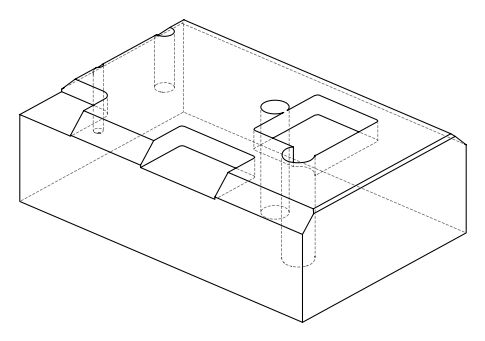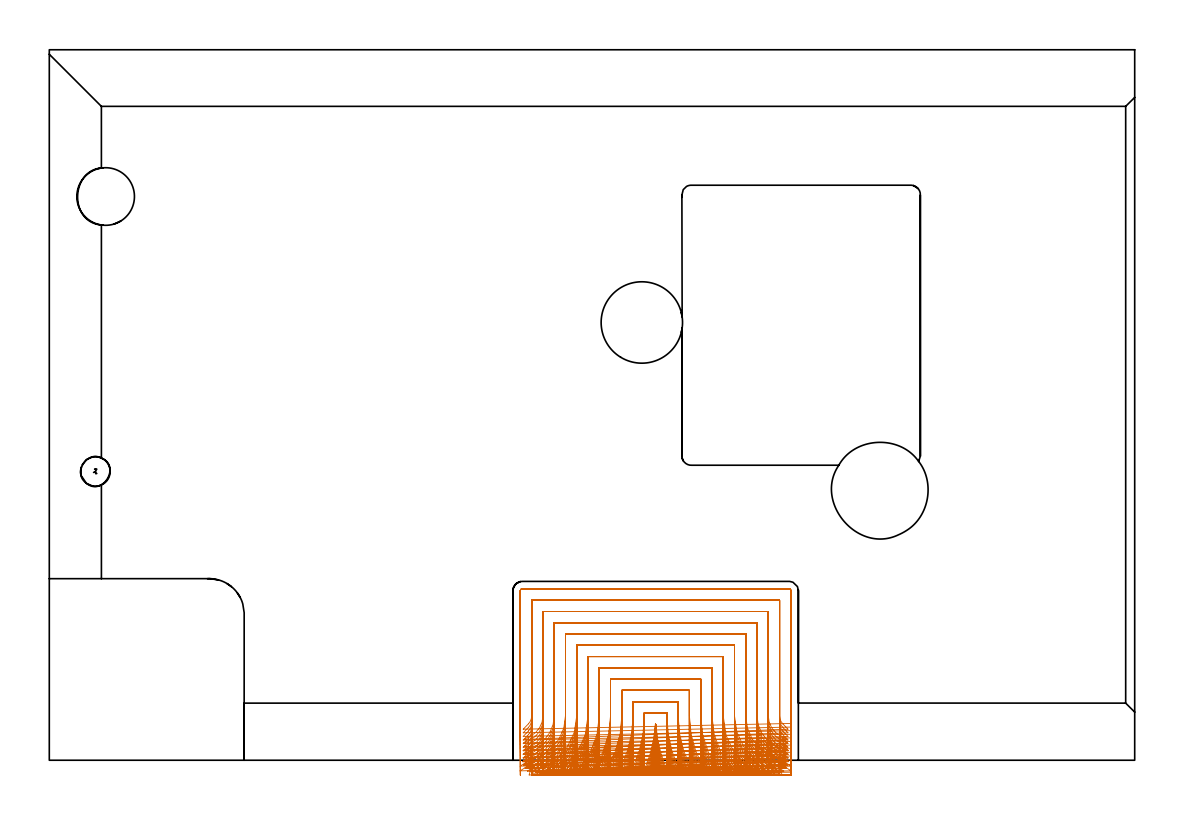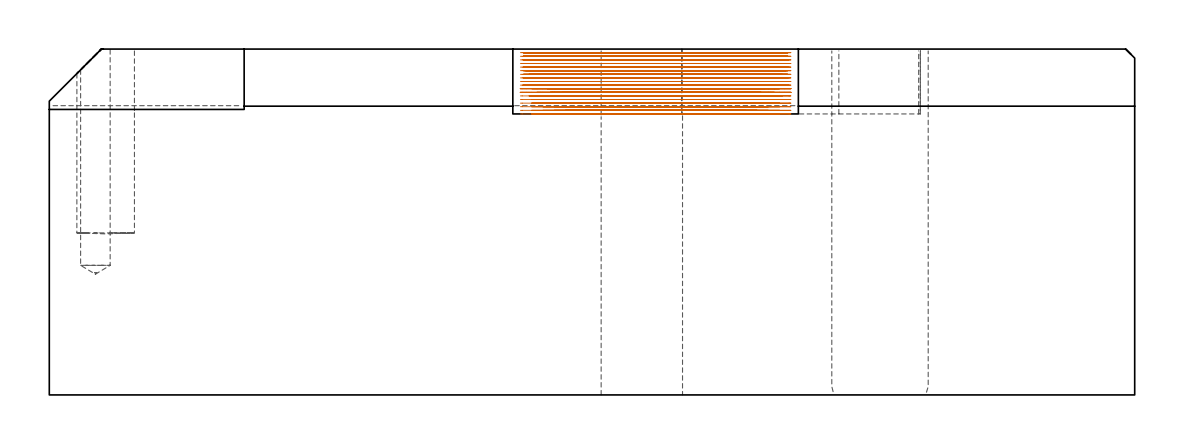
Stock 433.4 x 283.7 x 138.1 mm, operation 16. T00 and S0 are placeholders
(PLAN: 17 operations, 10 tool changes, 284.3 min)
(1 SPOT_DRILL | STEP1HOLE_1 | NXT0321_9005460120000 | 0.05 min | 179 mm3)
(2 SPOT_DRILL_1 | STEP1POCKET | NXT0321_9005460120000 | 0.03 min | 1 mm3)
(3 DRILL_BLIND_HOLE_INTO_CENTER | STEP1HOLE_1 | NXT0301_056 | 0.06 min | 547 mm3)
(4 GUN_DRILL_THROUGH_HOLE | STEP1HOLE_1 | UGT0307_005 | 0.64 min | 6782 mm3)
(5 SPADE_DRILL_TO_ENLARGE_THROUGH_HOLE | STEP1HOLE_1 | UGT0306_010 | 0.59 min | 33665 mm3)
(6 DRILL_TO_ENLARGE_THROUGH_HOLE | STEP1HOLE_1 | UGT0301_001 | 0.61 min | 73306 mm3)
(7 DRILL_BLIND_HOLE_INTO_CENTER_1 | STEP1POCKET | UGT0301_228 | 0.37 min | 9528 mm3)
(8 INDEXABLE_INSERT_DRILL_BLIND_HOLE_FROM_SOLID | STEP1POCKET_1 | NXT0302_017 | 0.3 min | 30509 mm3)
(9 AREA_MILL | FG_CHAMFER_SURFACE | UGT0205_001 | 7.93 min | 32125 mm3)
(10 AREA_MILL_1 | FG_CHAMFER_SURFACE_1 | UGT0205_001 | 12.66 min | 46243 mm3)
(11 AREA_MILL_2 | FG_CHAMFER_SURFACE_2 | UGT0205_001 | 27.56 min | 107477 mm3)
(12 AREA_MILL_3 | FG_CHAMFER_SURFACE_3 | UGT0205_001 | 9.85 min | 37021 mm3)
(13 AREA_MILL_4 | FG_CHAMFER_SURFACE_4 | UGT0205_001 | 4.03 min | 1564 mm3)
(14 MILL_CORNER_NOTCH_RECTANGULAR | CORNER_NOTCH_RECTANGULAR | UGT0201_109 | Follow Part, ap 6.35, ae 75% | 3.54 min | 131106 mm3)
(15 MILL_OPEN_POCKET | POCKET_OPEN | NXT0201_008 | Follow Part, ap 1.5, ae 75% | 86.68 min | 275355 mm3)
(16 MILL_SLOT | SLOT_PARTIAL_RECTANGULAR | NXT0201_008 | Follow Part, ap 1.5, ae 75% | 115.79 min | 206467 mm3)
(17 MILL_THROUGH_HOLE_FROM_SOLID_MATERIAL | STEP1HOLE | NXT0201_007 | Circular | 13.65 min | 154702 mm3)
(TOOL NXT0321_9005460120000 | NC Spot Drill, 142deg, 12mm, Carbide, Uncoated | D12 PA142 FL30 Z2)
(TOOL NXT0301_056 | Carbide Drill 8.5mm [860.1-0850-026A1-MM 2214] | D8.5 PA140 FL47 Z2)
(TOOL UGT0307_005 | Gun Drill 8.3 mm | D8.3 PA130 FL24 Z1)
(TOOL UGT0306_010 | Spade Drill 19.5mm | D19.5 PA132 FL10 Z2)
(TOOL UGT0301_001 | Twist Drill 32.5 mm | D32.5 PA118 FL185 Z2)
(TOOL UGT0301_228 | Twist Drill 11.8 mm | D11.8 PA118 FL93 Z2)
(TOOL NXT0302_017 | Index. Insert Drill 23mm [880-D2300L25-05] | D23 PA176 FL115 Z2)
(TOOL UGT0205_001 | Chamfer Mill 20 x 3 x 45 deg. | D20 FL50 Z2)
(TOOL UGT0201_109 | End Mill 25.4 mm | D25.4 FL25 Z2)
(TOOL NXT0201_008 | ENDMILL 6mm [2P460-0600-NA 1630] | D6 FL26 Z6)
(TOOL NXT0201_007 | ENDMILL 25mm [R216.25-25050GCK54P 1620] | D25 R3 FL54 Z5)
(OP 16 MILL_SLOT)
G17 G21 G94 G90
T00 M6
G54
G17 G0 G90 X247.369 Y-5.771 S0 M3
G43 Z148.101 H1
Z136.662
G94 G1 X246.22 Y-3. F250.
G2 X242.2 Y14.4 R54. F500.
G1 X242.
G2 X237.98 Y-3. R54.
G1 X236.831 Y-5.771 F250.
X252.384 Y-5.725
X251.13 Y-3.
G2 X246.6 Y17.688 R49.5 F500.
G1 Y18.9
X237.6
Y17.687
G2 X233.07 Y-3. R49.5
G1 X231.816 Y-5.725 F250.
X257.516 Y-5.664
X256.137 Y-3.
G2 X251.1 Y17.688 R45. F500.
G1 Y23.4
X233.1
Y17.687
G2 X228.063 Y-3. R45.
G1 X226.684 Y-5.664 F250.
X262.815 Y-5.579
X261.282 Y-3.
G2 X255.6 Y17.688 R40.5 F500.
G1 Y27.9
X228.6
Y17.687
G2 X222.918 Y-3. R40.5
G1 X221.386 Y-5.579 F250.
X268.362 Y-5.455
X266.638 Y-3.
G2 X260.1 Y17.688 R36. F500.
G1 Y32.4
X224.1
Y17.687
G2 X217.563 Y-3. R36.
G1 X215.839 Y-5.455 F250.
X274.316 Y-5.262
X272.345 Y-3.
G2 X264.6 Y17.688 R31.5 F500.
G1 Y36.9
X219.6
Y17.687
G2 X211.855 Y-3. R31.5
G1 X209.885 Y-5.262 F250.
X281.048 Y-4.928
X278.75 Y-3.
G2 X269.1 Y17.688 R27. F500.
G1 Y41.4
X215.1
Y17.687
G2 X205.451 Y-3. R27.
G1 X203.152 Y-4.928 F250.
X290.011 Y-4.18
X287.253 Y-3.
G2 X273.6 Y17.688 R22.5 F500.
G1 Y45.9
X210.6
Y17.687
G2 X196.948 Y-3. R22.5
G1 X194.19 Y-4.18 F250.
X295.025 Y-0.529 F500.
X292.1 Y0.138 F250.
G2 X278.1 Y17.688 R18. F500.
G1 Y50.4
X206.1
Y17.687
G2 X192.1 Y0.137 R18.
G1 X189.175 Y-0.529 F250.
X294.965 Y3.905 F500.
X292.1 Y4.794 F250.
G2 X282.6 Y17.688 R13.5 F500.
G1 Y54.9
X201.6
Y17.687
G2 X192.1 Y4.793 R13.5
G1 X189.235 Y3.904 F250.
X294.787 Y8.292 F500.
X292.1 Y9.625 F250.
G2 X287.1 Y17.688 R9. F500.
G1 Y59.4
X197.1
Y17.687
G2 X192.1 Y9.625 R9.
G1 X189.413 Y8.292 F250.
X294.96 Y12.401 F500.
X292.871 Y14.553 F250.
G2 X291.6 Y17.688 R4.5 F500.
G1 Y63.9
X192.6
Y17.687
G2 X191.329 Y14.553 R4.5
G1 X189.239 Y12.4 F250.
X296.1 Y14.688 F500.
Y17.688 F250.
Y67.7 F500.
G3 X295.4 Y68.4 R0.7
G1 X188.8
G3 X188.1 Y67.7 R0.7
G1 Y17.687
Y14.687 F250.
G0 Z148.101
X246.716 Y-5.803
Z135.223
G1 X245.647 Y-3.
G2 X242.132 Y14.4 R54. F500.
G1 X242.068
G2 X238.553 Y-3. R54.
G1 X237.484 Y-5.803 F250.
X251.662 Y-5.764
X250.496 Y-3.
G2 X246.6 Y16.248 R49.5 F500.
G1 Y18.9
X237.6
Y16.247
G2 X233.705 Y-3. R49.5
G1 X232.538 Y-5.764 F250.
X256.708 Y-5.712
X255.424 Y-3.
G2 X251.1 Y16.248 R45. F500.
G1 Y23.4
X233.1
Y16.247
G2 X228.776 Y-3. R45.
G1 X227.493 Y-5.712 F250.
X261.892 Y-5.64
X260.466 Y-3.
G2 X255.6 Y16.248 R40.5 F500.
G1 Y27.9
X228.6
Y16.247
G2 X223.734 Y-3. R40.5
G1 X222.309 Y-5.64 F250.
X267.282 Y-5.535
X265.678 Y-3.
G2 X260.1 Y16.248 R36. F500.
G1 Y32.4
X224.1
Y16.247
G2 X218.523 Y-3. R36.
G1 X216.919 Y-5.535 F250.
X272.998 Y-5.375
X271.165 Y-3.
G2 X264.6 Y16.248 R31.5 F500.
G1 Y36.9
X219.6
Y16.247
G2 X213.036 Y-3. R31.5
G1 X211.203 Y-5.375 F250.
X279.305 Y-5.104
X277.166 Y-3.
G2 X269.1 Y16.248 R27. F500.
G1 Y41.4
X215.1
Y16.247
G2 X207.035 Y-3. R27.
G1 X204.897 Y-5.104 F250.
X287.015 Y-4.553
X284.449 Y-3.
G2 X273.6 Y16.248 R22.5 F500.
G1 Y45.9
X210.6
Y16.247
G2 X199.753 Y-3. R22.5
G1 X197.187 Y-4.554 F250.
X294.747 Y-1.95 F500.
X291.833 Y-1.238 F250.
G2 X278.1 Y16.248 R18. F500.
G1 Y50.4
X206.1
Y16.247
G2 X192.368 Y-1.24 R18.
G1 X189.454 Y-1.951 F250.
X294.965 Y2.466 F500.
X292.1 Y3.355 F250.
G2 X282.6 Y16.248 R13.5 F500.
G1 Y54.9
X201.6
Y16.247
G2 X192.1 Y3.353 R13.5
G1 X189.235 Y2.464 F250.
X294.787 Y6.853 F500.
X292.1 Y8.186 F250.
G2 X287.1 Y16.248 R9. F500.
G1 Y59.4
X197.1
Y16.247
G2 X192.1 Y8.185 R9.
G1 X189.413 Y6.851 F250.
X294.96 Y10.962 F500.
X292.871 Y13.114 F250.
G2 X291.6 Y16.248 R4.5 F500.
G1 Y63.9
X192.6
Y16.247
G2 X191.329 Y13.113 R4.5
G1 X189.24 Y10.96 F250.
X296.1 Y13.248 F500.
Y16.248 F250.
Y67.7 F500.
G3 X295.4 Y68.4 R0.7
G1 X188.8
G3 X188.1 Y67.7 R0.7
G1 Y16.247
Y13.247 F250.
G0 Z148.101
X246.111 Y-5.832
Z133.784
G1 X245.121 Y-3.
G2 X242.102 Y14.4 R54. F500.
G1 X242.098
G2 X239.079 Y-3. R54.
G1 X238.09 Y-5.832 F250.
X250.994 Y-5.799
X249.915 Y-3.
G2 X246.6 Y14.809 R49.5 F500.
G1 Y18.9
X237.6
Y14.808
G2 X234.286 Y-3. R49.5
G1 X233.207 Y-5.799 F250.
X255.961 Y-5.755
X254.774 Y-3.
G2 X251.1 Y14.809 R45. F500.
G1 Y23.4
X233.1
Y14.808
G2 X229.426 Y-3. R45.
G1 X228.239 Y-5.755 F250.
X261.045 Y-5.694
X259.726 Y-3.
G2 X255.6 Y14.809 R40.5 F500.
G1 Y27.9
X228.6
Y14.808
G2 X224.475 Y-3. R40.5
G1 X223.156 Y-5.694 F250.
X266.298 Y-5.607
X264.814 Y-3.
G2 X260.1 Y14.809 R36. F500.
G1 Y32.4
X224.1
Y14.808
G2 X219.387 Y-3. R36.
G1 X217.903 Y-5.607 F250.
X271.814 Y-5.475
X270.118 Y-3.
G2 X264.6 Y14.809 R31.5 F500.
G1 Y36.9
X219.6
Y14.808
G2 X214.083 Y-3. R31.5
G1 X212.387 Y-5.475 F250.
X277.785 Y-5.255
X275.806 Y-3.
G2 X269.1 Y14.809 R27. F500.
G1 Y41.4
X215.1
Y14.808
G2 X208.395 Y-3. R27.
G1 X206.416 Y-5.255 F250.
X284.724 Y-4.833
X282.349 Y-3.
G2 X273.6 Y14.809 R22.5 F500.
G1 Y45.9
X210.6
Y14.808
G2 X201.852 Y-3. R22.5
G1 X199.478 Y-4.834 F250.
X293.749 Y-3.287
X290.878 Y-2.416
G2 X278.1 Y14.809 R18. F500.
G1 Y50.4
X206.1
Y14.808
G2 X193.324 Y-2.418 R18.
G1 X190.453 Y-3.288 F250.
X294.965 Y1.027 F500.
X292.1 Y1.916 F250.
G2 X282.6 Y14.809 R13.5 F500.
G1 Y54.9
X201.6
Y14.808
G2 X192.1 Y1.914 R13.5
G1 X189.235 Y1.025 F250.
X294.787 Y5.414 F500.
X292.1 Y6.747 F250.
G2 X287.1 Y14.809 R9. F500.
G1 Y59.4
X197.1
Y14.808
G2 X192.1 Y6.746 R9.
G1 X189.413 Y5.412 F250.
X294.96 Y9.522 F500.
X292.871 Y11.675 F250.
G2 X291.6 Y14.809 R4.5 F500.
G1 Y63.9
X192.6
Y14.808
G2 X191.329 Y11.674 R4.5
G1 X189.24 Y9.521 F250.
X296.1 Y11.809 F500.
Y14.809 F250.
Y67.7 F500.
G3 X295.4 Y68.4 R0.7
G1 X188.8
G3 X188.1 Y67.7 R0.7
G1 Y14.808
Y11.808 F250.
G0 Z148.101
X245.551 Y-5.859
Z132.345
G1 X244.641 Y-3.
G2 X242.1 Y13.37 R54. F500.
G1 Y14.4
Y13.37
G2 X239.559 Y-3. R54.
G1 X238.65 Y-5.859 F250.
X250.377 Y-5.831
X249.385 Y-3.
G2 X246.6 Y13.37 R49.5 F500.
G1 Y18.9
X237.6
Y13.37
G2 X234.815 Y-3. R49.5
G1 X233.823 Y-5.831 F250.
X255.275 Y-5.794
X254.183 Y-3.
G2 X251.1 Y13.37 R45. F500.
G1 Y23.4
X233.1
Y13.37
G2 X230.017 Y-3. R45.
G1 X228.926 Y-5.794 F250.
X260.269 Y-5.744
X259.056 Y-3.
G2 X255.6 Y13.37 R40.5 F500.
G1 Y27.9
X228.6
Y13.37
G2 X225.144 Y-3. R40.5
G1 X223.932 Y-5.744 F250.
X265.402 Y-5.672
X264.037 Y-3.
G2 X260.1 Y13.37 R36. F500.
G1 Y32.4
X224.1
Y13.37
G2 X220.163 Y-3. R36.
G1 X218.799 Y-5.672 F250.
X270.747 Y-5.563
X269.188 Y-3.
G2 X264.6 Y13.37 R31.5 F500.
G1 Y36.9
X219.6
Y13.37
G2 X215.012 Y-3. R31.5
G1 X213.453 Y-5.563 F250.
X276.448 Y-5.386
X274.629 Y-3.
G2 X269.1 Y13.37 R27. F500.
G1 Y41.4
X215.1
Y13.37
G2 X209.572 Y-3. R27.
G1 X207.753 Y-5.386 F250.
X282.847 Y-5.058
X280.664 Y-3.
G2 X273.6 Y13.37 R22.5 F500.
G1 Y45.9
X210.6
Y13.37
G2 X203.536 Y-3. R22.5
G1 X201.354 Y-5.058 F250.
X291.344 Y-4.247
X288.616 Y-3.
G2 X278.1 Y13.37 R18. F500.
G1 Y50.4
X206.1
Y13.37
G2 X195.585 Y-3. R18.
G1 X192.857 Y-4.248 F250.
X294.965 Y-0.412 F500.
X292.1 Y0.476 F250.
G2 X282.6 Y13.37 R13.5 F500.
G1 Y54.9
X201.6
Y13.37
G2 X192.1 Y0.476 R13.5
G1 X189.235 Y-0.413 F250.
X294.787 Y3.975 F500.
X292.1 Y5.308 F250.
G2 X287.1 Y13.37 R9. F500.
G1 Y59.4
X197.1
Y13.37
G2 X192.1 Y5.308 R9.
G1 X189.413 Y3.974 F250.
X294.961 Y8.083 F500.
X292.871 Y10.236 F250.
G2 X291.6 Y13.37 R4.5 F500.
G1 Y63.9
X192.6
Y13.37
G2 X191.329 Y10.236 R4.5
G1 X189.24 Y8.083 F250.
X296.1 Y10.37 F500.
Y13.37 F250.
Y67.7 F500.
G3 X295.4 Y68.4 R0.7
G1 X188.8
G3 X188.1 Y67.7 R0.7
G1 Y13.37
Y10.37 F250.
G0 Z148.101
X245.035 Y-5.883
Z130.906
G1 X244.205 Y-3.
G2 X242.1 Y11.931 R54. F500.
G1 Y14.4
Y11.93
G2 X239.995 Y-3. R54.
G1 X239.166 Y-5.883 F250.
X249.811 Y-5.86
X248.906 Y-3.
G2 X246.6 Y11.931 R49.5 F500.
G1 Y18.9
X237.6
Y11.93
G2 X235.295 Y-3. R49.5
G1 X234.39 Y-5.86 F250.
X254.645 Y-5.83
X253.649 Y-3.
G2 X251.1 Y11.931 R45. F500.
G1 Y23.4
X233.1
Y11.93
G2 X230.551 Y-3. R45.
G1 X229.556 Y-5.83 F250.
X259.559 Y-5.789
X258.453 Y-3.
G2 X255.6 Y11.931 R40.5 F500.
G1 Y27.9
X228.6
Y11.93
G2 X225.748 Y-3. R40.5
G1 X224.642 Y-5.789 F250.
X264.587 Y-5.73
X263.342 Y-3.
G2 X260.1 Y11.931 R36. F500.
G1 Y32.4
X224.1
Y11.93
G2 X220.858 Y-3. R36.
G1 X219.614 Y-5.73 F250.
X269.786 Y-5.642
X268.364 Y-3.
G2 X264.6 Y11.931 R31.5 F500.
G1 Y36.9
X219.6
Y11.93
G2 X215.837 Y-3. R31.5
G1 X214.415 Y-5.642 F250.
X275.263 Y-5.5
X273.604 Y-3.
G2 X269.1 Y11.931 R27. F500.
G1 Y41.4
X215.1
Y11.93
G2 X210.596 Y-3. R27.
G1 X208.937 Y-5.5 F250.
X281.259 Y-5.244
X279.268 Y-3.
G2 X273.6 Y11.931 R22.5 F500.
G1 Y45.9
X210.6
Y11.93
G2 X204.933 Y-3. R22.5
G1 X202.942 Y-5.244 F250.
X288.536 Y-4.675
X286.047 Y-3.
G2 X278.1 Y11.931 R18. F500.
G1 Y50.4
X206.1
Y11.93
G2 X198.154 Y-3. R18.
G1 X195.666 Y-4.676 F250.
X294.812 Y-1.838 F500.
X291.956 Y-0.917 F250.
G2 X282.6 Y11.931 R13.5 F500.
G1 Y54.9
X201.6
Y11.93
G2 X192.244 Y-0.918 R13.5
G1 X189.389 Y-1.839 F250.
X294.787 Y2.536 F500.
X292.1 Y3.869 F250.
G2 X287.1 Y11.931 R9. F500.
G1 Y59.4
X197.1
Y11.93
G2 X192.1 Y3.868 R9.
G1 X189.413 Y2.535 F250.
X294.961 Y6.644 F500.
X292.871 Y8.797 F250.
G2 X291.6 Y11.931 R4.5 F500.
G1 Y63.9
X192.6
Y11.93
G2 X191.329 Y8.796 R4.5
G1 X189.24 Y6.643 F250.
X296.1 Y8.931 F500.
Y11.931 F250.
Y67.7 F500.
G3 X295.4 Y68.4 R0.7
G1 X188.8
G3 X188.1 Y67.7 R0.7
G1 Y11.93
Y8.93 F250.
G0 Z148.101
X244.562 Y-5.905
Z129.467
G1 X243.813 Y-3.
G2 X242.1 Y10.492 R54. F500.
G1 Y14.4
Y10.491
G2 X240.388 Y-3. R54.
G1 X239.638 Y-5.905 F250.
X249.292 Y-5.886
X248.474 Y-3.
G2 X246.6 Y10.492 R49.5 F500.
G1 Y18.9
X237.6
Y10.491
G2 X235.726 Y-3. R49.5
G1 X234.908 Y-5.886 F250.
X254.07 Y-5.862
X253.17 Y-3.
G2 X251.1 Y10.492 R45. F500.
G1 Y23.4
X233.1
Y10.491
G2 X231.03 Y-3. R45.
G1 X230.131 Y-5.862 F250.
X258.913 Y-5.829
X257.913 Y-3.
G2 X255.6 Y10.492 R40.5 F500.
G1 Y27.9
X228.6
Y10.491
G2 X226.287 Y-3. R40.5
G1 X225.288 Y-5.829 F250.
X263.848 Y-5.781
X262.724 Y-3.
G2 X260.1 Y10.492 R36. F500.
G1 Y32.4
X224.1
Y10.491
G2 X221.476 Y-3. R36.
G1 X220.352 Y-5.781 F250.
X268.921 Y-5.711
X267.636 Y-3.
G2 X264.6 Y10.492 R31.5 F500.
G1 Y36.9
X219.6
Y10.491
G2 X216.565 Y-3. R31.5
G1 X215.28 Y-5.711 F250.
X274.212 Y-5.599
X272.713 Y-3.
G2 X269.1 Y10.492 R27. F500.
G1 Y41.4
X215.1
Y10.491
G2 X211.488 Y-3. R27.
G1 X209.989 Y-5.599 F250.
X279.893 Y-5.401
X278.094 Y-3.
G2 X273.6 Y10.492 R22.5 F500.
G1 Y45.9
X210.6
Y10.491
G2 X206.107 Y-3. R22.5
G1 X204.308 Y-5.401 F250.
X286.434 Y-4.986
X284.185 Y-3.
G2 X278.1 Y10.492 R18. F500.
G1 Y50.4
X206.1
Y10.491
G2 X200.016 Y-3. R18.
G1 X197.767 Y-4.986 F250.
X294.039 Y-3.183
X291.24 Y-2.103
G2 X282.6 Y10.492 R13.5 F500.
G1 Y54.9
X201.6
Y10.491
G2 X192.961 Y-2.103 R13.5
G1 X190.162 Y-3.184 F250.
X294.787 Y1.097 F500.
X292.1 Y2.43 F250.
G2 X287.1 Y10.492 R9. F500.
G1 Y59.4
X197.1
Y10.491
G2 X192.1 Y2.429 R9.
G1 X189.413 Y1.096 F250.
X294.961 Y5.205 F500.
X292.871 Y7.358 F250.
G2 X291.6 Y10.492 R4.5 F500.
G1 Y63.9
X192.6
Y10.491
G2 X191.324 Y7.352 R4.5
G1 X189.231 Y5.202 F250.
X296.1 Y7.492 F500.
Y10.492 F250.
Y67.7 F500.
G3 X295.4 Y68.4 R0.7
G1 X188.8
G3 X188.1 Y67.7 R0.7
G1 Y10.491
Y7.491 F250.
G0 Z148.101
X244.132 Y-5.924
Z128.028
G1 X243.462 Y-3.
G2 X242.1 Y9.053 R54. F500.
G1 Y14.4
Y9.052
G2 X240.738 Y-3. R54.
G1 X240.068 Y-5.924 F250.
X248.82 Y-5.91
X248.09 Y-3.
G2 X246.6 Y9.053 R49.5 F500.
G1 Y18.9
X237.6
Y9.052
G2 X236.11 Y-3. R49.5
G1 X235.38 Y-5.91 F250.
X253.548 Y-5.89
X252.744 Y-3.
G2 X251.1 Y9.053 R45. F500.
G1 Y23.4
X233.1
Y9.052
G2 X231.456 Y-3. R45.
G1 X230.653 Y-5.89 F250.
X258.328 Y-5.864
X257.435 Y-3.
G2 X255.6 Y9.053 R40.5 F500.
G1 Y27.9
X228.6
Y9.052
G2 X226.765 Y-3. R40.5
G1 X225.872 Y-5.864 F250.
X263.182 Y-5.827
X262.178 Y-3.
G2 X260.1 Y9.053 R36. F500.
G1 Y32.4
X224.1
Y9.052
G2 X222.023 Y-3. R36.
G1 X221.018 Y-5.827 F250.
X268.145 Y-5.772
X266.997 Y-3.
G2 X264.6 Y9.053 R31.5 F500.
G1 Y36.9
X219.6
Y9.052
G2 X217.203 Y-3. R31.5
G1 X216.055 Y-5.772 F250.
X273.279 Y-5.684
X271.94 Y-3.
G2 X269.1 Y9.053 R27. F500.
G1 Y41.4
X215.1
Y9.052
G2 X212.261 Y-3. R27.
G1 X210.922 Y-5.685 F250.
X278.708 Y-5.533
X277.101 Y-3.
G2 X273.6 Y9.053 R22.5 F500.
G1 Y45.9
X210.6
Y9.052
G2 X207.1 Y-3. R22.5
G1 X205.493 Y-5.533 F250.
X284.74 Y-5.228
X282.731 Y-3.
G2 X278.1 Y9.053 R18. F500.
G1 Y50.4
X206.1
Y9.052
G2 X201.47 Y-3. R18.
G1 X199.461 Y-5.228 F250.
X292.497 Y-4.299
X289.839 Y-2.907
G2 X282.6 Y9.053 R13.5 F500.
G1 Y54.9
X201.6
Y9.052
G2 X194.362 Y-2.908 R13.5
G1 X191.704 Y-4.299 F250.
X294.787 Y-0.343 F500.
X292.1 Y0.991 F250.
G2 X287.1 Y9.053 R9. F500.
G1 Y59.4
X197.1
Y9.052
G2 X192.1 Y0.99 R9.
G1 X189.413 Y-0.343 F250.
X294.961 Y3.766 F500.
X292.871 Y5.919 F250.
G2 X291.6 Y9.053 R4.5 F500.
G1 Y63.9
X192.6
Y9.052
G2 X191.329 Y5.918 R4.5
G1 X189.24 Y3.765 F250.
X296.1 Y6.053 F500.
Y9.053 F250.
Y67.7 F500.
G3 X295.4 Y68.4 R0.7
G1 X188.8
G3 X188.1 Y67.7 R0.7
G1 Y9.052
Y6.052 F250.
G0 Z148.101
X243.743 Y-5.941
Z126.589
G1 X243.153 Y-3.
G2 X242.1 Y7.614 R54. F500.
G1 Y14.4
Y7.613
G2 X241.047 Y-3. R54.
G1 X240.457 Y-5.941 F250.
X248.395 Y-5.93
X247.751 Y-3.
G2 X246.6 Y7.614 R49.5 F500.
G1 Y18.9
X237.6
Y7.613
G2 X236.449 Y-3. R49.5
G1 X235.806 Y-5.93 F250.
X253.077 Y-5.915
X252.37 Y-3.
G2 X251.1 Y7.614 R45. F500.
G1 Y23.4
X233.1
Y7.613
G2 X231.831 Y-3. R45.
G1 X231.123 Y-5.915 F250.
X257.802 Y-5.895
X257.016 Y-3.
G2 X255.6 Y7.614 R40.5 F500.
G1 Y27.9
X228.6
Y7.613
G2 X227.185 Y-3. R40.5
G1 X226.399 Y-5.895 F250.
X262.585 Y-5.867
X261.7 Y-3.
G2 X260.1 Y7.614 R36. F500.
G1 Y32.4
X224.1
Y7.613
G2 X222.5 Y-3. R36.
G1 X221.616 Y-5.867 F250.
X267.453 Y-5.825
X266.442 Y-3.
G2 X264.6 Y7.614 R31.5 F500.
G1 Y36.9
X219.6
Y7.613
G2 X217.758 Y-3. R31.5
G1 X216.747 Y-5.825 F250.
X272.453 Y-5.758
X271.274 Y-3.
G2 X269.1 Y7.614 R27. F500.
G1 Y41.4
X215.1
Y7.613
G2 X212.927 Y-3. R27.
G1 X211.747 Y-5.759 F250.
X277.676 Y-5.645
X276.261 Y-3.
G2 X273.6 Y7.614 R22.5 F500.
G1 Y45.9
X210.6
Y7.613
G2 X207.94 Y-3. R22.5
G1 X206.525 Y-5.645 F250.
X283.331 Y-5.423
X281.562 Y-3.
G2 X278.1 Y7.614 R18. F500.
G1 Y50.4
X206.1
Y7.613
G2 X202.638 Y-3. R18.
G1 X200.869 Y-5.423 F250.
X290.116 Y-4.854
X287.758 Y-3.
G2 X282.6 Y7.614 R13.5 F500.
G1 Y54.9
X201.6
Y7.613
G2 X196.443 Y-3. R13.5
G1 X194.085 Y-4.854 F250.
X294.751 Y-1.776 F500.
X292.069 Y-0.433 F250.
G2 X287.1 Y7.614 R9. F500.
G1 Y59.4
X197.1
Y7.613
G2 X192.131 Y-0.434 R9.
G1 X189.449 Y-1.777 F250.
X294.96 Y2.327 F500.
X292.87 Y4.48 F250.
G2 X291.6 Y7.614 R4.5 F500.
G1 Y63.9
X192.6
Y7.613
G2 X191.324 Y4.474 R4.5
G1 X189.231 Y2.324 F250.
X296.1 Y4.614 F500.
Y7.614 F250.
Y67.7 F500.
G3 X295.4 Y68.4 R0.7
G1 X188.8
G3 X188.1 Y67.7 R0.7
G1 Y7.613
Y4.613 F250.
G0 Z148.101
X243.395 Y-5.956
Z125.15
G1 X242.885 Y-3.
G2 X242.1 Y6.175 R54. F500.
G1 Y14.4
Y6.167
G2 X241.316 Y-3. R54.
G1 X240.807 Y-5.956 F250.
X248.014 Y-5.948
X247.458 Y-3.
G2 X246.6 Y6.175 R49.5 F500.
G1 Y18.9
X237.6
Y6.167
G2 X236.744 Y-3. R49.5
G1 X236.188 Y-5.948 F250.
X252.657 Y-5.937
X252.045 Y-3.
G2 X251.1 Y6.175 R45. F500.
G1 Y23.4
X233.1
Y6.167
G2 X232.156 Y-3. R45.
G1 X231.545 Y-5.937 F250.
X257.333 Y-5.922
X256.653 Y-3.
G2 X255.6 Y6.175 R40.5 F500.
G1 Y27.9
X228.6
Y6.167
G2 X227.549 Y-3. R40.5
G1 X226.87 Y-5.922 F250.
X262.053 Y-5.901
X261.289 Y-3.
G2 X260.1 Y6.175 R36. F500.
G1 Y32.4
X224.1
Y6.167
G2 X222.913 Y-3. R36.
G1 X222.149 Y-5.901 F250.
X266.84 Y-5.87
X265.966 Y-3.
G2 X264.6 Y6.175 R31.5 F500.
G1 Y36.9
X219.6
Y6.167
G2 X218.237 Y-3. R31.5
G1 X217.364 Y-5.87 F250.
X271.726 Y-5.821
X270.707 Y-3.
G2 X269.1 Y6.175 R27. F500.
G1 Y41.4
X215.1
Y6.167
G2 X213.496 Y-3. R27.
G1 X212.478 Y-5.822 F250.
X276.779 Y-5.739
X275.556 Y-3.
G2 X273.6 Y6.175 R22.5 F500.
G1 Y45.9
X210.6
Y6.167
G2 X208.648 Y-3. R22.5
G1 X207.426 Y-5.74 F250.
X282.143 Y-5.581
X280.614 Y-3.
G2 X278.1 Y6.175 R18. F500.
G1 Y50.4
X206.1
Y6.167
G2 X203.591 Y-3. R18.
G1 X202.063 Y-5.582 F250.
X288.236 Y-5.201
X286.197 Y-3.
G2 X282.6 Y6.175 R13.5 F500.
G1 Y54.9
X201.6
Y6.167
G2 X198.01 Y-3. R13.5
G1 X195.973 Y-5.202 F250.
X294.22 Y-3.124 F500.
X291.619 Y-1.63 F250.
G2 X287.1 Y6.175 R9. F500.
G1 Y59.4
X197.1
Y6.167
G2 X192.585 Y-1.636 R9.
G1 X189.984 Y-3.131 F250.
X294.96 Y0.888 F500.
X292.871 Y3.041 F250.
G2 X291.6 Y6.175 R4.5 F500.
G1 Y63.9
X192.6
Y6.167
G2 X191.327 Y3.03 R4.5
G1 X189.235 Y0.879 F250.
X296.1 Y3.175 F500.
Y6.175 F250.
Y67.7 F500.
G3 X295.4 Y68.4 R0.7
G1 X188.8
G3 X188.1 Y67.7 R0.7
G1 Y6.167
Y3.167 F250.
G0 Z148.101
X243.081 Y-5.969
Z123.711
G1 X242.653 Y-3.
G2 X242.1 Y4.708 R54. F500.
G1 Y14.4
Y4.701
G2 X241.548 Y-3. R54.
G1 X241.12 Y-5.969 F250.
X247.671 Y-5.963
X247.204 Y-3.
G2 X246.6 Y4.708 R49.5 F500.
G1 Y18.9
X237.6
Y4.701
G2 X236.997 Y-3. R49.5
G1 X236.531 Y-5.963 F250.
X252.279 Y-5.956
X251.765 Y-3.
G2 X251.1 Y4.708 R45. F500.
G1 Y23.4
X233.1
Y4.701
G2 X232.436 Y-3. R45.
G1 X231.923 Y-5.956 F250.
X256.911 Y-5.945
X256.34 Y-3.
G2 X255.6 Y4.708 R40.5 F500.
G1 Y27.9
X228.6
Y4.701
G2 X227.861 Y-3. R40.5
G1 X227.291 Y-5.945 F250.
X261.577 Y-5.93
X260.935 Y-3.
G2 X260.1 Y4.708 R36. F500.
G1 Y32.4
X224.1
Y4.701
G2 X223.267 Y-3. R36.
G1 X222.625 Y-5.931 F250.
X266.292 Y-5.909
X265.558 Y-3.
G2 X264.6 Y4.708 R31.5 F500.
G1 Y36.9
X219.6
Y4.701
G2 X218.644 Y-3. R31.5
G1 X217.911 Y-5.909 F250.
X271.08 Y-5.875
X270.224 Y-3.
G2 X269.1 Y4.708 R27. F500.
G1 Y41.4
X215.1
Y4.701
G2 X213.978 Y-3. R27.
G1 X213.123 Y-5.875 F250.
X275.989 Y-5.818
X274.962 Y-3.
G2 X273.6 Y4.708 R22.5 F500.
G1 Y45.9
X210.6
Y4.701
G2 X209.241 Y-3. R22.5
G1 X208.214 Y-5.819 F250.
X281.119 Y-5.711
X279.834 Y-3.
G2 X278.1 Y4.708 R18. F500.
G1 Y50.4
X206.1
Y4.701
G2 X204.369 Y-3. R18.
G1 X203.086 Y-5.712 F250.
X286.73 Y-5.463
X285.017 Y-3.
G2 X282.6 Y4.708 R13.5 F500.
G1 Y54.9
X201.6
Y4.701
G2 X199.188 Y-3. R13.5
G1 X197.477 Y-5.464 F250.
X293.247 Y-4.34
X290.818 Y-2.579
G2 X287.1 Y4.708 R9. F500.
G1 Y59.4
X197.1
Y4.701
G2 X193.389 Y-2.581 R9.
G1 X190.962 Y-4.344 F250.
X295.029 Y-0.593 F500.
X292.912 Y1.532 F250.
G2 X291.6 Y4.708 R4.5 F500.
G1 Y63.9
X192.6
Y4.701
G2 X191.253 Y1.49 R4.5
G1 X189.113 Y-0.612 F250.
X296.1 Y1.708 F500.
Y4.708 F250.
Y67.7 F500.
G3 X295.4 Y68.4 R0.7
G1 X188.8
G3 X188.1 Y67.7 R0.7
G1 Y4.701
Y1.701 F250.
G0 Z148.101
X242.778 Y-5.981
Z122.273
G1 X242.441 Y-3.
G2 X242.1 Y3.06 R54. F500.
G1 Y14.4
Y3.066
G2 X241.758 Y-3. R54.
G1 X241.421 Y-5.981 F250.
X247.34 Y-5.977
X246.972 Y-3.
G2 X246.6 Y3.06 R49.5 F500.
G1 Y18.9
X237.6
Y3.066
G2 X237.227 Y-3. R49.5
G1 X236.859 Y-5.977 F250.
X251.914 Y-5.973
X251.51 Y-3.
G2 X251.1 Y3.06 R45. F500.
G1 Y23.4
X233.1
Y3.066
G2 X232.689 Y-3. R45.
G1 X232.285 Y-5.973 F250.
X256.505 Y-5.966
X256.056 Y-3.
G2 X255.6 Y3.06 R40.5 F500.
G1 Y27.9
X228.6
Y3.066
G2 X228.143 Y-3. R40.5
G1 X227.694 Y-5.966 F250.
X261.119 Y-5.957
X260.614 Y-3.
G2 X260.1 Y3.06 R36. F500.
G1 Y32.4
X224.1
Y3.066
G2 X223.585 Y-3. R36.
G1 X223.08 Y-5.957 F250.
X265.766 Y-5.944
X265.188 Y-3.
G2 X264.6 Y3.06 R31.5 F500.
G1 Y36.9
X219.6
Y3.066
G2 X219.01 Y-3. R31.5
G1 X218.433 Y-5.944 F250.
X270.462 Y-5.923
X269.789 Y-3.
G2 X269.1 Y3.06 R27. F500.
G1 Y41.4
X215.1
Y3.066
G2 X214.41 Y-3. R27.
G1 X213.736 Y-5.923 F250.
X275.239 Y-5.889
X274.431 Y-3.
G2 X273.6 Y3.06 R22.5 F500.
G1 Y45.9
X210.6
Y3.066
G2 X209.767 Y-3. R22.5
G1 X208.958 Y-5.889 F250.
X280.161 Y-5.825
X279.151 Y-3.
G2 X278.1 Y3.06 R18. F500.
G1 Y50.4
X206.1
Y3.066
G2 X205.047 Y-3. R18.
G1 X204.036 Y-5.825 F250.
X285.383 Y-5.681
X284.037 Y-3.
G2 X282.6 Y3.06 R13.5 F500.
G1 Y54.9
X201.6
Y3.066
G2 X200.16 Y-3. R13.5
G1 X198.813 Y-5.68 F250.
X291.466 Y-5.218
X289.446 Y-3.
G2 X287.1 Y3.06 R9. F500.
G1 Y59.4
X197.1
Y3.066
G2 X194.749 Y-3. R9.
G1 X192.727 Y-5.216 F250.
X296.174 Y-2.348 F500.
X293.655 Y-0.718 F250.
G2 X291.6 Y3.06 R4.5 F500.
G1 Y63.9
X192.6
Y3.066
G2 X190.543 Y-0.714 R4.5
G1 X188.023 Y-2.342 F250.
X296.1 Y0.06 F500.
Y3.06 F250.
Y67.7 F500.
G3 X295.4 Y68.4 R0.7
G1 X188.8
G3 X188.1 Y67.7 R0.7
G1 Y3.066
Y0.066 F250.
G0 Z148.101
X242.493 Y-5.991
Z120.834
G1 X242.261 Y-3.
G2 X242.1 Y1.173 R54. F500.
G1 Y14.4
Y1.17
G2 X241.939 Y-3. R54.
G1 X241.707 Y-5.991 F250.
X247.029 Y-5.989
X246.776 Y-3.
G2 X246.6 Y1.173 R49.5 F500.
G1 Y18.9
X237.6
Y1.17
G2 X237.424 Y-3. R49.5
G1 X237.171 Y-5.989 F250.
X251.572 Y-5.987
X251.294 Y-3.
G2 X251.1 Y1.173 R45. F500.
G1 Y23.4
X233.1
Y1.17
G2 X232.906 Y-3. R45.
G1 X232.628 Y-5.987 F250.
X256.125 Y-5.984
X255.816 Y-3.
G2 X255.6 Y1.173 R40.5 F500.
G1 Y27.9
X228.6
Y1.17
G2 X228.385 Y-3. R40.5
G1 X228.076 Y-5.984 F250.
X260.69 Y-5.98
X260.343 Y-3.
G2 X260.1 Y1.173 R36. F500.
G1 Y32.4
X224.1
Y1.17
G2 X223.858 Y-3. R36.
G1 X223.51 Y-5.98 F250.
X265.275 Y-5.974
X264.878 Y-3.
G2 X264.6 Y1.173 R31.5 F500.
G1 Y36.9
X219.6
Y1.17
G2 X219.323 Y-3. R31.5
G1 X218.926 Y-5.974 F250.
X269.888 Y-5.964
X269.424 Y-3.
G2 X269.1 Y1.173 R27. F500.
G1 Y41.4
X215.1
Y1.17
G2 X214.776 Y-3. R27.
G1 X214.313 Y-5.964 F250.
X274.547 Y-5.948
X273.99 Y-3.
G2 X273.6 Y1.173 R22.5 F500.
G1 Y45.9
X210.6
Y1.17
G2 X210.21 Y-3. R22.5
G1 X209.654 Y-5.948 F250.
X279.286 Y-5.918
X278.59 Y-3.
G2 X278.1 Y1.173 R18. F500.
G1 Y50.4
X206.1
Y1.17
G2 X205.61 Y-3. R18.
G1 X204.915 Y-5.918 F250.
X284.189 Y-5.853
X283.261 Y-3.
G2 X282.6 Y1.173 R13.5 F500.
G1 Y54.9
X201.6
Y1.17
G2 X200.94 Y-3. R13.5
G1 X200.013 Y-5.853 F250.
X289.517 Y-5.658
X288.126 Y-3.
G2 X287.1 Y1.173 R9. F500.
G1 Y59.4
X197.1
Y1.17
G2 X196.076 Y-3. R9.
G1 X194.686 Y-5.659 F250.
X296.195 Y-4.234
X293.67 Y-2.614
G2 X291.6 Y1.173 R4.5 F500.
G1 Y63.9
X192.6
Y1.17
G2 X190.533 Y-2.616 R4.5
G1 X188.01 Y-4.238 F250.
X296.1 Y-1.827 F500.
Y1.173 F250.
Y67.7 F500.
G3 X295.4 Y68.4 R0.7
G1 X188.8
G3 X188.1 Y67.7 R0.7
G1 Y1.17
Y-1.83 F250.
G0 Z148.101
X242.182 Y-5.999
Z119.395
G1 X242.114 Y-3.
G2 X242.1 Y-1.769 R54. F500.
G1 Y14.4
Y-1.764
G2 X242.086 Y-3. R54.
G1 X242.017 Y-5.999 F250.
X246.69
X246.615 Y-3.
G2 X246.6 Y-1.769 R49.5 F500.
G1 Y18.9
X237.6
Y-1.764
G2 X237.585 Y-3. R49.5
G1 X237.51 Y-5.999 F250.
X251.199
X251.117 Y-3.
G2 X251.1 Y-1.769 R45. F500.
G1 Y23.4
X233.1
Y-1.764
G2 X233.083 Y-3. R45.
G1 X233.001 Y-5.999 F250.
X255.71
X255.619 Y-3.
G2 X255.6 Y-1.769 R40.5 F500.
G1 Y27.9
X228.6
Y-1.764
G2 X228.581 Y-3. R40.5
G1 X228.49 Y-5.999 F250.
X260.224 Y-5.998
X260.121 Y-3.
G2 X260.1 Y-1.769 R36. F500.
G1 Y32.4
X224.1
Y-1.764
G2 X224.079 Y-3. R36.
G1 X223.976 Y-5.998 F250.
X264.741
X264.624 Y-3.
G2 X264.6 Y-1.769 R31.5 F500.
G1 Y36.9
X219.6
Y-1.764
G2 X219.576 Y-3. R31.5
G1 X219.458 Y-5.998 F250.
X269.265 Y-5.997
X269.128 Y-3.
G2 X269.1 Y-1.769 R27. F500.
G1 Y41.4
X215.1
Y-1.764
G2 X215.072 Y-3. R27.
G1 X214.934 Y-5.997 F250.
X273.798 Y-5.996
X273.634 Y-3.
G2 X273.6 Y-1.769 R22.5 F500.
G1 Y45.9
X210.6
Y-1.764
G2 X210.566 Y-3. R22.5
G1 X210.401 Y-5.995 F250.
X278.347 Y-5.993
X278.142 Y-3.
G2 X278.1 Y-1.769 R18. F500.
G1 Y50.4
X206.1
Y-1.764
G2 X206.057 Y-3. R18.
G1 X205.851 Y-5.993 F250.
X282.93 Y-5.988
X282.656 Y-3.
G2 X282.6 Y-1.769 R13.5 F500.
G1 Y54.9
X201.6
Y-1.764
G2 X201.543 Y-3. R13.5
G1 X201.269 Y-5.987 F250.
X287.595 Y-5.972
X287.185 Y-3.
G2 X287.1 Y-1.769 R9. F500.
G1 Y59.4
X197.1
Y-1.764
G2 X197.015 Y-3. R9.
G1 X196.603 Y-5.972 F250.
X292.592 Y-5.886
X291.772 Y-3.
G2 X291.6 Y-1.769 R4.5 F500.
G1 Y63.9
X192.6
Y-1.764
G2 X192.427 Y-3. R4.5
G1 X191.603 Y-5.885 F250.
X296.1 Y-4.769
Y-1.769
Y67.7 F500.
G3 X295.4 Y68.4 R0.7
G1 X188.8
G3 X188.1 Y67.7 R0.7
G1 Y-1.764
Y-4.764 F250.
G0 X242.109 Y-6. Z117.956
G1 X242.1 Y-3.
Y-2.85 F500.
Y14.4
Y-2.859
Y-3.
X242.092 Y-6. F250.
X246.609
X246.6 Y-3.
Y-2.85 F500.
Y18.9
X237.6
Y-2.859
Y-3.
X237.591 Y-6. F250.
X251.11
X251.1 Y-3.
Y-2.85 F500.
Y23.4
X233.1
Y-2.859
Y-3.
X233.09 Y-6. F250.
X255.611
X255.6 Y-3.
Y-2.85 F500.
Y27.9
X228.6
Y-2.859
Y-3.
X228.589 Y-6. F250.
X260.113
X260.1 Y-3.
Y-2.85 F500.
Y32.4
X224.1
Y-2.859
Y-3.
X224.088 Y-6. F250.
X264.615
X264.6 Y-3.
Y-2.85 F500.
Y36.9
X219.6
Y-2.859
Y-3.
X219.586 Y-6. F250.
X269.117
X269.1 Y-3.
Y-2.85 F500.
Y41.4
X215.1
Y-2.859
Y-3.
X215.084 Y-6. F250.
X273.621
X273.601 Y-3.
X273.6 Y-2.85 F500.
Y45.9
X210.6
Y-2.859
Y-3.
X210.581 Y-6. F250.
X278.126
X278.101 Y-3.
X278.1 Y-2.85 F500.
Y50.4
X206.1
Y-2.859
X206.099 Y-3.
X206.076 Y-6. F250.
X282.634
X282.601 Y-3.
X282.6 Y-2.85 F500.
Y54.9
X201.6
Y-2.859
X201.599 Y-3.
X201.568 Y-6. F250.
X287.151
X287.101 Y-3.
X287.1 Y-2.85 F500.
Y59.4
X197.1
Y-2.859
X197.099 Y-3.
X197.052 Y-6. F250.
X291.703 Y-5.998
X291.603 Y-3.
X291.6 Y-2.85 F500.
Y63.9
X192.6
Y-2.859
X192.598 Y-3.
X192.504 Y-5.999 F250.
X296.1 Y-5.85
Y-2.85
Y67.7 F500.
G3 X295.4 Y68.4 R0.7
G1 X188.8
G3 X188.1 Y67.7 R0.7
G1 Y-2.859
Y-5.859 F250.
G0 X242.1 Y-6. Z116.517
G1 Y-3.
Y14.4 F500.
Y-3.
Y-6. F250.
X246.6
Y-3.
Y18.9 F500.
X237.6
Y-3.
Y-6. F250.
X251.1
Y-3.
Y23.4 F500.
X233.1
Y-3.
Y-6. F250.
X255.6
Y-3.
Y27.9 F500.
X228.6
Y-3.
Y-6. F250.
X260.1
Y-3.
Y32.4 F500.
X224.1
Y-3.
Y-6. F250.
X264.6
Y-3.
Y36.9 F500.
X219.6
Y-3.
Y-6. F250.
X269.1
Y-3.
Y41.4 F500.
X215.1
Y-3.
Y-6. F250.
X273.6
Y-3.
Y45.9 F500.
X210.6
Y-3.
Y-6. F250.
X278.1
Y-3.
Y50.4 F500.
X206.1
Y-3.
Y-6. F250.
X282.6
Y-3.
Y54.9 F500.
X201.6
Y-3.
Y-6. F250.
X287.1
Y-3.
Y59.4 F500.
X197.1
Y-3.
Y-6. F250.
X291.6
Y-3.
Y63.9 F500.
X192.6
Y-3.
Y-6. F250.
X296.1
Y-3.
Y67.7 F500.
G3 X295.4 Y68.4 R0.7
G1 X188.8
G3 X188.1 Y67.7 R0.7
G1 Y-3.
Y-6. F250.
G0 X242.1 Z115.078
G1 Y-3.
Y14.4 F500.
Y-3.
Y-6. F250.
X246.6
Y-3.
Y18.9 F500.
X237.6
Y-3.
Y-6. F250.
X251.1
Y-3.
Y23.4 F500.
X233.1
Y-3.
Y-6. F250.
X255.6
Y-3.
Y27.9 F500.
X228.6
Y-3.
Y-6. F250.
X260.1
Y-3.
Y32.4 F500.
X224.1
Y-3.
Y-6. F250.
X264.6
Y-3.
Y36.9 F500.
X219.6
Y-3.
Y-6. F250.
X269.1
Y-3.
Y41.4 F500.
X215.1
Y-3.
Y-6. F250.
X273.6
Y-3.
Y45.9 F500.
X210.6
Y-3.
Y-6. F250.
X278.1
Y-3.
Y50.4 F500.
X206.1
Y-3.
Y-6. F250.
X282.6
Y-3.
Y54.9 F500.
X201.6
Y-3.
Y-6. F250.
X287.1
Y-3.
Y59.4 F500.
X197.1
Y-3.
Y-6. F250.
X291.6
Y-3.
Y63.9 F500.
X192.6
Y-3.
Y-6. F250.
X296.1
Y-3.
Y67.7 F500.
G3 X295.4 Y68.4 R0.7
G1 X188.8
G3 X188.1 Y67.7 R0.7
G1 Y-3.
Y-6. F250.
G0 X242.1 Z113.639
G1 Y-3.
Y14.4 F500.
Y-3.
Y-6. F250.
X246.6
Y-3.
Y18.9 F500.
X237.6
Y-3.
Y-6. F250.
X251.1
Y-3.
Y23.4 F500.
X233.1
Y-3.
Y-6. F250.
X255.6
Y-3.
Y27.9 F500.
X228.6
Y-3.
Y-6. F250.
X260.1
Y-3.
Y32.4 F500.
X224.1
Y-3.
Y-6. F250.
X264.6
Y-3.
Y36.9 F500.
X219.6
Y-3.
Y-6. F250.
X269.1
Y-3.
Y41.4 F500.
X215.1
Y-3.
Y-6. F250.
X273.6
Y-3.
Y45.9 F500.
X210.6
Y-3.
Y-6. F250.
X278.1
Y-3.
Y50.4 F500.
X206.1
Y-3.
Y-6. F250.
X282.6
Y-3.
Y54.9 F500.
X201.6
Y-3.
Y-6. F250.
X287.1
Y-3.
Y59.4 F500.
X197.1
Y-3.
Y-6. F250.
X291.6
Y-3.
Y63.9 F500.
X192.6
Y-3.
Y-6. F250.
X296.1
Y-3.
Y67.7 F500.
G3 X295.4 Y68.4 R0.7
G1 X188.8
G3 X188.1 Y67.7 R0.7
G1 Y-3.
Y-6. F250.
G0 X242.1 Z112.2
G1 Y-3.
Y14.4 F500.
Y-3.
Y-6. F250.
X246.6
Y-3.
Y18.9 F500.
X237.6
Y-3.
Y-6. F250.
X251.1
Y-3.
Y23.4 F500.
X233.1
Y-3.
Y-6. F250.
X255.6
Y-3.
Y27.9 F500.
X228.6
Y-3.
Y-6. F250.
X260.1
Y-3.
Y32.4 F500.
X224.1
Y-3.
Y-6. F250.
X264.6
Y-3.
Y36.9 F500.
X219.6
Y-3.
Y-6. F250.
X269.1
Y-3.
Y41.4 F500.
X215.1
Y-3.
Y-6. F250.
X273.6
Y-3.
Y45.9 F500.
X210.6
Y-3.
Y-6. F250.
X278.1
Y-3.
Y50.4 F500.
X206.1
Y-3.
Y-6. F250.
X282.6
Y-3.
Y54.9 F500.
X201.6
Y-3.
Y-6. F250.
X287.1
Y-3.
Y59.4 F500.
X197.1
Y-3.
Y-6. F250.
X291.6
Y-3.
Y63.9 F500.
X192.6
Y-3.
Y-6. F250.
X296.1
Y-3.
Y67.7 F500.
G3 X295.4 Y68.4 R0.7
G1 X188.8
G3 X188.1 Y67.7 R0.7
G1 Y-3.
Y-6. F250.
G0 Z148.101
M5
M2
